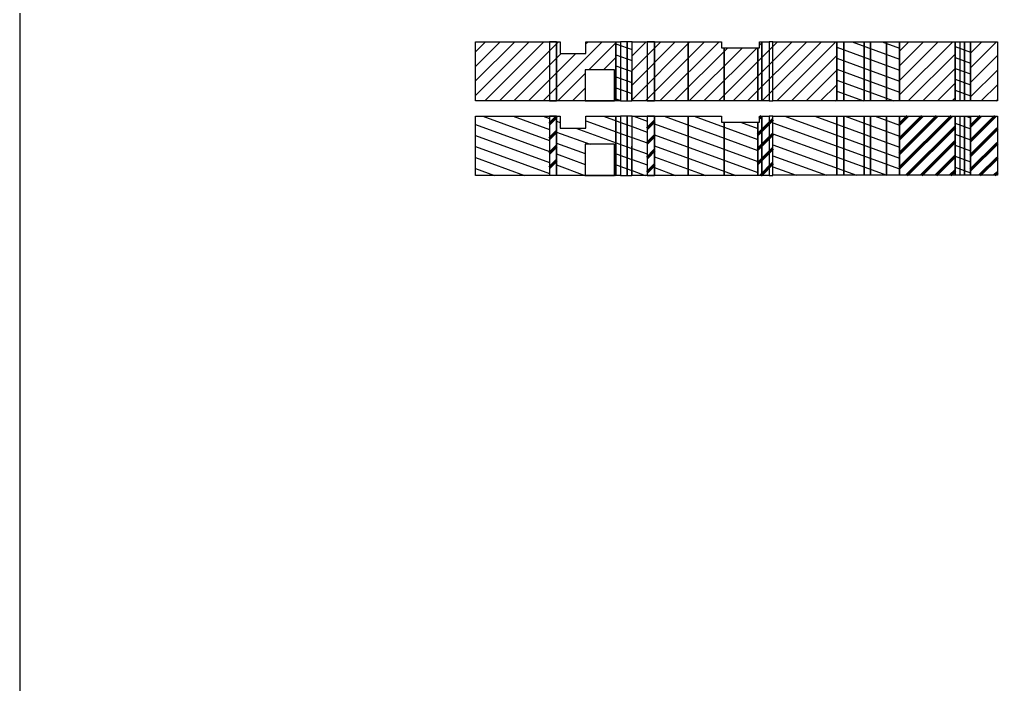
# Model space of a CAD drawing. Header units: millimetres. Extents: x -81576 to 1046824, y -248937 to 691537.
# Drawn here: x 556639 to 623957, y 21123 to 66065 of the extents above; entities that cross this region are included whole.
import ezdxf

# ---------------------------------------------------------------- set-up
doc = ezdxf.new("R2010")
doc.units = ezdxf.units.MM
for name, color, linetype in [('1) мет уголки', 6, 'Continuous'), ('1) серпянка', 2, 'Continuous'), ('Штриховка', 7, 'Continuous')]:
    doc.layers.add(name, color=color, linetype=linetype)
doc.layers.add('Размеры', color=7, linetype='Continuous', lineweight=15)

msp = doc.modelspace()

# ---------------------------------------------------------------- hatches: boundary and pattern name
at = {"layer": 'Штриховка', "lineweight": 30, "transparency": 33554559}
h = msp.add_hatch(dxfattribs=at)
h.set_pattern_fill('ANSI31', color=3, scale=220)
h.paths.add_polyline_path([(611897.2, 64582.4), (607573.2, 64582.4), (607573.2, 60582.4), (611897.2, 60582.4)])
h.paths.add_polyline_path([(606558.7, 64182.1), (604283.7, 64182.1), (604283.7, 60582.1), (606558.7, 60582.1)])
h.paths.add_polyline_path([(604283.7, 64182.1), (604089.7, 64182.1), (604089.7, 64582.1), (601834.1, 64582.1), (601834.1, 60582.1), (604283.7, 60582.1)])
h.paths.add_polyline_path([(601834.1, 64582.1), (599559.1, 64582.1), (599559.1, 60582.1), (601834.1, 60582.1)])
h.paths.add_polyline_path([(599059.1, 64582.1), (598045.3, 64582.1), (598045.3, 64581.9), (598045.3, 60582.1), (599059.1, 60582.1)])
h.paths.add_polyline_path([(596950.1, 64582.1), (594924.3, 64582.1), (594924.3, 63782.1), (593191, 63782.1), (593191, 64582.1), (592934.4, 64582.1), (592934.4, 60582.1), (594874.1, 60582.1), (594874.1, 62682.1), (596864.1, 62682.1), (596864.1, 60582.1), (596950.1, 60582.1)])
h.paths.add_polyline_path([(592458.4, 64582.1), (587458.4, 64582.1), (587458.4, 60582.1), (592458.4, 60582.1)])
h.paths.add_polyline_path([(599559.1, 64582.1), (599059.1, 64582.1), (599059.1, 60582.1), (599559.1, 60582.1)])
h.paths.add_polyline_path([(592934.4, 64582.1), (592458.4, 64582.1), (592458.4, 60591.7), (592934.4, 60591.7)])
h.paths.add_polyline_path([(619900.7, 64582.4), (616145.7, 64582.4), (616145.7, 60582.4), (619900.7, 60582.4)])
h.paths.add_polyline_path([(622760.7, 64582.4), (620950.7, 64582.4), (620950.7, 60582.4), (622760.7, 60582.4)])
h.paths.add_polyline_path([(606816, 64582.1), (606676.1, 64582.1), (606676.1, 64182.1), (606558.7, 64182.1), (606558.7, 60582.1), (606816, 60582.1)])
h.paths.add_polyline_path([(607316, 64582.1), (606816, 64582.1), (606816, 60582.1), (607316, 60582.1)])
h.paths.add_polyline_path([(607573.2, 64582.1), (607316, 64582.1), (607316, 60582.1), (607573.2, 60582.1)])
h = msp.add_hatch(dxfattribs=at)
h.set_pattern_fill('ANSI31', color=4, scale=220, angle=115)
h.paths.add_polyline_path([(597275.5, 64582.1), (596950.1, 64582.1), (596950.1, 60582.1), (597275.5, 60582.1)])
h.paths.add_polyline_path([(597715.5, 64582.1), (597275.5, 64582.1), (597275.5, 60582.1), (597715.5, 60582.1)])
h.paths.add_polyline_path([(598045.3, 64581.9), (597720, 64582.3), (597720, 60581.8), (598040.8, 60581.4)])
h.paths.add_polyline_path([(612377.2, 64582.4), (611897.2, 64582.4), (611897.2, 60582.4), (612377.2, 60582.4)])
h.paths.add_polyline_path([(613753.2, 64582.4), (612377.2, 64582.4), (612377.2, 60582.4), (613753.2, 60582.4)])
h.paths.add_polyline_path([(614183.2, 64582.4), (613753.2, 64582.4), (613753.2, 60582.4), (614183.2, 60582.4)])
h.paths.add_polyline_path([(615258.2, 64582.4), (614183.2, 64582.4), (614183.2, 60582.4), (615258.2, 60582.4)])
h.paths.add_polyline_path([(616145.7, 64582.4), (615258.2, 64582.4), (615258.2, 60582.4), (616145.7, 60582.4)])
h.paths.add_polyline_path([(620530.7, 64582.4), (620215.7, 64582.4), (620215.7, 60582.4), (620530.7, 60582.4)])
h.paths.add_polyline_path([(620215.7, 64582.4), (619900.7, 64582.4), (619900.7, 60582.4), (620215.7, 60582.4)])
h.paths.add_polyline_path([(620950.7, 64582.4), (620530.7, 64582.4), (620530.7, 60582.4), (620950.7, 60582.4)])
h = msp.add_hatch(dxfattribs=at)
h.set_pattern_fill('ANSI31', color=4, scale=220, angle=115)
h.paths.add_polyline_path([(611897.2, 59548), (607573.2, 59548), (607573.2, 55548), (611897.2, 55548)])
h.paths.add_polyline_path([(606558.7, 59147.6), (604283.7, 59147.6), (604283.7, 55547.6), (606558.7, 55547.6)])
h.paths.add_polyline_path([(604283.7, 59147.6), (604089.7, 59147.6), (604089.7, 59547.6), (601834.1, 59547.6), (601834.1, 55547.6), (604283.7, 55547.6)])
h.paths.add_polyline_path([(601834.1, 59547.6), (599559.1, 59547.6), (599559.1, 55547.6), (601834.1, 55547.6)])
h.paths.add_polyline_path([(599059.1, 59547.6), (598045.3, 59547.6), (598045.3, 59547.4), (598045.3, 55547.6), (599059.1, 55547.6)])
h.paths.add_polyline_path([(596950.1, 59547.6), (594924.3, 59547.6), (594924.3, 58747.6), (593191, 58747.6), (593191, 59547.6), (592934.4, 59547.6), (592934.4, 55547.6), (594874.1, 55547.6), (594874.1, 57647.6), (596864.1, 57647.6), (596864.1, 55547.6), (596950.1, 55547.6)])
h.paths.add_polyline_path([(592458.4, 59547.6), (587458.4, 59547.6), (587458.4, 55547.6), (592458.4, 55547.6)])
h.paths.add_polyline_path([(597275.5, 59547.6), (596950.1, 59547.6), (596950.1, 55547.6), (597275.5, 55547.6)])
h.paths.add_polyline_path([(597715.5, 59547.6), (597275.5, 59547.6), (597275.5, 55547.6), (597715.5, 55547.6)])
h.paths.add_polyline_path([(598045.3, 59547.4), (597720, 59547.8), (597720, 55547.4), (598040.8, 55547)])
h.paths.add_polyline_path([(612377.2, 59548), (611897.2, 59548), (611897.2, 55548), (612377.2, 55548)])
h.paths.add_polyline_path([(613753.2, 59548), (612377.2, 59548), (612377.2, 55548), (613753.2, 55548)])
h.paths.add_polyline_path([(614183.2, 59548), (613753.2, 59548), (613753.2, 55548), (614183.2, 55548)])
h.paths.add_polyline_path([(615258.2, 59548), (614183.2, 59548), (614183.2, 55548), (615258.2, 55548)])
h.paths.add_polyline_path([(616145.7, 59548), (615258.2, 59548), (615258.2, 55548), (616145.7, 55548)])
h.paths.add_polyline_path([(620530.7, 59548), (620215.7, 59548), (620215.7, 55548), (620530.7, 55548)])
h.paths.add_polyline_path([(620215.7, 59548), (619900.7, 59548), (619900.7, 55548), (620215.7, 55548)])
h.paths.add_polyline_path([(620950.7, 59548), (620530.7, 59548), (620530.7, 55548), (620950.7, 55548)])
at = {"layer": 'Штриховка', "lineweight": 60, "transparency": 33554559}
h = msp.add_hatch(dxfattribs=at)
h.set_pattern_fill('ANSI31', color=3, scale=220)
h.paths.add_polyline_path([(619900.7, 59548), (616145.7, 59548), (616145.7, 55548), (619900.7, 55548)])
h.paths.add_polyline_path([(622760.7, 59548), (620950.7, 59548), (620950.7, 55548), (622760.7, 55548)])
h.paths.add_polyline_path([(606816, 59547.6), (606676.1, 59547.6), (606676.1, 59147.6), (606558.7, 59147.6), (606558.7, 55547.6), (606816, 55547.6)])
h.paths.add_polyline_path([(607316, 59547.6), (606816, 59547.6), (606816, 55547.6), (607316, 55547.6)])
h.paths.add_polyline_path([(607573.2, 59547.6), (607316, 59547.6), (607316, 55547.6), (607573.2, 55547.6)])
h.paths.add_polyline_path([(592934.4, 59547.6), (592458.4, 59547.6), (592458.4, 55557.3), (592934.4, 55557.3)])
h.paths.add_polyline_path([(599559.1, 59547.6), (599059.1, 59547.6), (599059.1, 55547.6), (599559.1, 55547.6)])

# ---------------------------------------------------------------- linework, layer by layer
msp.add_lwpolyline([(556639.4, -248936.7), (1046823.5, -248936.7), (1046823.5, 111143.5), (556639.4, 111143.5)], close=True)
at = {"color": 3, "lineweight": 30}
for points in [[(592458.4, 60591.7), (592934.4, 60591.7), (592934.4, 64591.7), (592458.4, 64591.7)], [(599059.1, 60582.1), (599559.1, 60582.1), (599559.1, 64582.1), (599059.1, 64582.1)], [(592458.4, 55557.3), (592934.4, 55557.3), (592934.4, 59557.3), (592458.4, 59557.3)], [(599059.1, 55547.6), (599559.1, 55547.6), (599559.1, 59547.6), (599059.1, 59547.6)]]:
    msp.add_lwpolyline(points, close=True, dxfattribs=at)
at = {"layer": '1) мет уголки', "lineweight": 30}
for points in [[(597275.5, 64582.1), (597275.5, 60582.1)], [(597715.5, 64582.1), (597715.5, 60582.1)], [(606816, 64582.1), (606816, 60582.1)], [(607316, 64582.1), (607316, 60582.1)], [(612377.2, 64582.4), (612377.2, 60582.4)], [(614183.2, 64582.4), (614183.2, 60582.4)], [(615258.2, 64582.4), (615258.2, 60582.4)], [(620215.7, 64582.4), (620215.7, 60582.4)], [(597275.5, 59547.6), (597275.5, 55547.6)], [(597715.5, 59547.6), (597715.5, 55547.6)], [(606816, 59547.6), (606816, 55547.6)], [(607316, 59547.6), (607316, 55547.6)], [(612377.2, 59548), (612377.2, 55548)], [(614183.2, 59548), (614183.2, 55548)], [(615258.2, 59548), (615258.2, 55548)], [(620215.7, 59548), (620215.7, 55548)]]:
    msp.add_lwpolyline(points, dxfattribs=at)
at = {"layer": '1) серпянка', "lineweight": 30}
for points in [[(592458.4, 64582.1), (592458.4, 60582.1)], [(592934.4, 64582.1), (592934.4, 60582.1)], [(599059.1, 64582.1), (599059.1, 60582.1)], [(599559.1, 64582.1), (599559.1, 60582.1)], [(592458.4, 59547.6), (592458.4, 55547.6)], [(592934.4, 59547.6), (592934.4, 55547.6)], [(599059.1, 59547.6), (599059.1, 55547.6)], [(599559.1, 59547.6), (599559.1, 55547.6)]]:
    msp.add_lwpolyline(points, dxfattribs=at)
at = {"layer": 'Размеры', "color": 4, "lineweight": 30}
for points in [[(594924.3, 64582.1), (596950.1, 64582.1), (596950.1, 60582.1), (587458.4, 60582.1), (587458.4, 64582.1), (593191, 64582.1)], [(593191, 64582.1), (593191, 63982.1)], [(593191, 64582.1), (593191, 63782.1), (594924.3, 63782.1), (594924.3, 64582.1)], [(594924.3, 63982.1), (594924.3, 64582.1)], [(604283.7, 64182.1), (604283.7, 60582.1), (601834.1, 60582.1), (601834.1, 64582.1), (604089.7, 64582.1)], [(604089.7, 64582.1), (604089.7, 64182.1), (606676.1, 64182.1), (606676.1, 64582.1)], [(606558.7, 64182.1), (606558.7, 60582.1), (604283.7, 60582.1), (604283.7, 64182.1)], [(594924.3, 59547.6), (596950.1, 59547.6), (596950.1, 55547.6), (587458.4, 55547.6), (587458.4, 59547.6), (593191, 59547.6)], [(593191, 59547.6), (593191, 58947.6)], [(593191, 59547.6), (593191, 58747.6), (594924.3, 58747.6), (594924.3, 59547.6)], [(594924.3, 58947.6), (594924.3, 59547.6)], [(604283.7, 59147.6), (604283.7, 55547.6), (601834.1, 55547.6), (601834.1, 59547.6), (604089.7, 59547.6)], [(604089.7, 59547.6), (604089.7, 59147.6), (606676.1, 59147.6), (606676.1, 59547.6)], [(606558.7, 59147.6), (606558.7, 55547.6), (604283.7, 55547.6), (604283.7, 59147.6)]]:
    msp.add_lwpolyline(points, dxfattribs=at)
for points in [[(596950.1, 60582.1), (596950.1, 64582.1), (597275.5, 64582.1), (597275.5, 60582.1)], [(597275.5, 60582.1), (597720, 60582.1), (597720, 64582.1), (597275.5, 64582.1)], [(598040.8, 60581.4), (598045.3, 64581.9), (597720, 64582.3), (597715.5, 60581.8)], [(598045.3, 64582.1), (601834.1, 64582.1), (601834.1, 60582.1), (598045.3, 60582.1)], [(607573.2, 64582.4), (611897.2, 64582.4), (611897.2, 60582.4), (607573.2, 60582.4)], [(612377.2, 64582.4), (612377.2, 60582.4), (611897.2, 60582.4), (611897.2, 64582.4)], [(612377.2, 64582.4), (613753.2, 64582.4), (613753.2, 60582.4), (612377.2, 60582.4)], [(614183.2, 64582.4), (614183.2, 60582.4), (613753.2, 60582.4), (613753.2, 64582.4)], [(614183.2, 64582.4), (615258.2, 64582.4), (615258.2, 60582.4), (614183.2, 60582.4)], [(616145.7, 64582.4), (616145.7, 60582.4), (615258.2, 60582.4), (615258.2, 64582.4)], [(620530.7, 64582.4), (620530.7, 60582.4), (619900.7, 60582.4), (619900.7, 64582.4)], [(620530.7, 64582.4), (620950.7, 64582.4), (620950.7, 60582.4), (620530.7, 60582.4)], [(594874.1, 60582.1), (596864.1, 60582.1), (596864.1, 62682.1), (594874.1, 62682.1)], [(596950.1, 55547.6), (596950.1, 59547.6), (597275.5, 59547.6), (597275.5, 55547.6)], [(597275.5, 55547.6), (597720, 55547.6), (597720, 59547.6), (597275.5, 59547.6)], [(598040.8, 55547), (598045.3, 59547.4), (597720, 59547.8), (597715.5, 55547.4)], [(598045.3, 59547.6), (601834.1, 59547.6), (601834.1, 55547.6), (598045.3, 55547.6)], [(607573.2, 59548), (611897.2, 59548), (611897.2, 55548), (607573.2, 55548)], [(612377.2, 59548), (612377.2, 55548), (611897.2, 55548), (611897.2, 59548)], [(612377.2, 59548), (613753.2, 59548), (613753.2, 55548), (612377.2, 55548)], [(614183.2, 59548), (614183.2, 55548), (613753.2, 55548), (613753.2, 59548)], [(614183.2, 59548), (615258.2, 59548), (615258.2, 55548), (614183.2, 55548)], [(616145.7, 59548), (616145.7, 55548), (615258.2, 55548), (615258.2, 59548)], [(620530.7, 59548), (620530.7, 55548), (619900.7, 55548), (619900.7, 59548)], [(620530.7, 59548), (620950.7, 59548), (620950.7, 55548), (620530.7, 55548)], [(594874.1, 55547.6), (596864.1, 55547.6), (596864.1, 57647.6), (594874.1, 57647.6)]]:
    msp.add_lwpolyline(points, close=True, dxfattribs=at)
at = {"layer": 'Размеры', "color": 3, "lineweight": 30}
for points in [[(606676.1, 64582.1), (606816, 64582.1), (606816, 60582.1), (606558.7, 60582.1), (606558.7, 64182.1)], [(606676.1, 59547.6), (606816, 59547.6), (606816, 55547.6), (606558.7, 55547.6), (606558.7, 59147.6)]]:
    msp.add_lwpolyline(points, dxfattribs=at)
for points in [[(606816, 64582.1), (607316, 64582.1), (607316, 60582.1), (606816, 60582.1)], [(607316, 64582.1), (607316, 60582.1), (607573.2, 60582.1), (607573.2, 64582.1)], [(616145.7, 64582.4), (619900.7, 64582.4), (619900.7, 60582.4), (616145.7, 60582.4)], [(622760.7, 64582.4), (622760.7, 60582.4), (620950.7, 60582.4), (620950.7, 64582.4)], [(606816, 59547.6), (607316, 59547.6), (607316, 55547.6), (606816, 55547.6)], [(607316, 59547.6), (607316, 55547.6), (607573.2, 55547.6), (607573.2, 59547.6)], [(616145.7, 59548), (619900.7, 59548), (619900.7, 55548), (616145.7, 55548)], [(622760.7, 59548), (622760.7, 55548), (620950.7, 55548), (620950.7, 59548)]]:
    msp.add_lwpolyline(points, close=True, dxfattribs=at)

doc.saveas('drawing.dxf')
